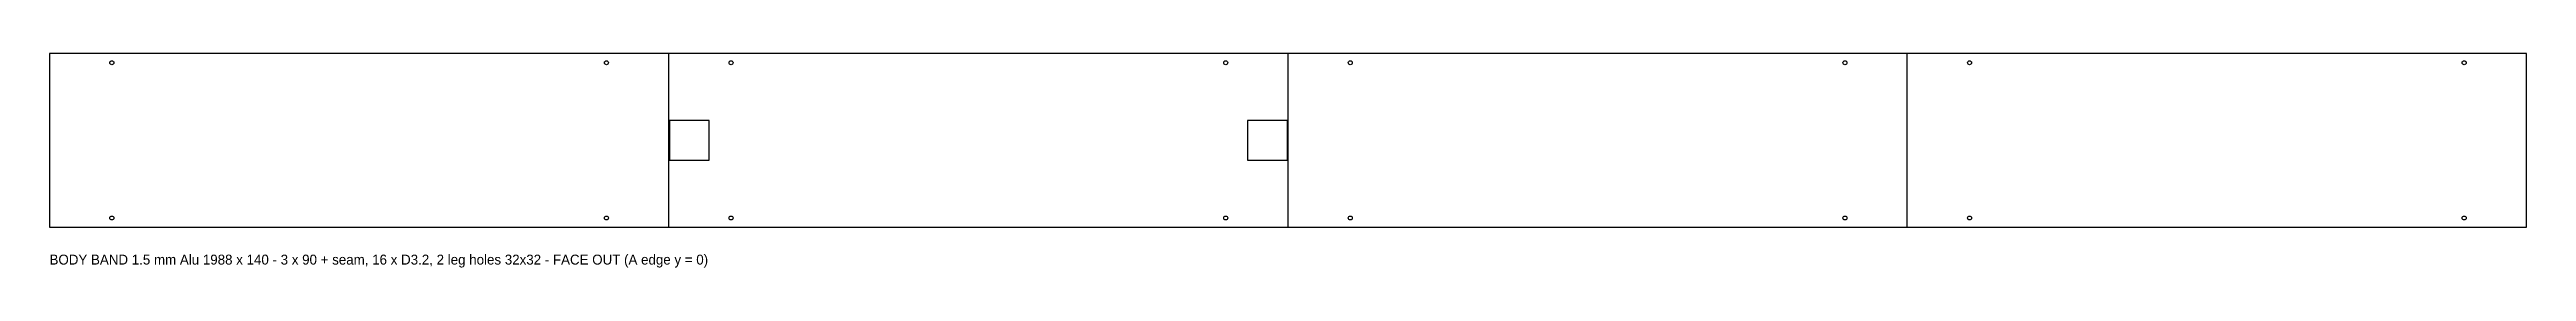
# Model space of a CAD drawing. Header units: millimetres. Extents: x 0 to 1988, y -32 to 140.
import ezdxf

# ---------------------------------------------------------------- set-up
doc = ezdxf.new("R2010")
doc.units = ezdxf.units.MM
for name, color, linetype in [('BEND_UP_90', 1, 'Continuous'), ('CUT', 7, 'Continuous'), ('HOLES_D3.2', 3, 'Continuous'), ('TEXT', 8, 'Continuous')]:
    doc.layers.add(name, color=color, linetype=linetype)

msp = doc.modelspace()

# ---------------------------------------------------------------- linework, layer by layer
at = {"layer": 'BEND_UP_90'}
for p, q in [((497, 0), (497, 140)), ((994, 0), (994, 140)), ((1491, 0), (1491, 140))]:
    msp.add_line(p, q, dxfattribs=at)
at = {"layer": 'CUT'}
for points in [[(0, 0), (1988, 0), (1988, 140), (0, 140)], [(497.5, 54), (529.5, 54), (529.5, 86), (497.5, 86)], [(961.5, 54), (993.5, 54), (993.5, 86), (961.5, 86)]]:
    msp.add_lwpolyline(points, close=True, dxfattribs=at)
at = {"layer": 'HOLES_D3.2'}
for centre in [(50, 132.5), (447, 132.5), (547, 132.5), (944, 132.5), (1044, 132.5), (1441, 132.5), (1541, 132.5), (1938, 132.5), (50, 7.5), (447, 7.5), (547, 7.5), (944, 7.5), (1044, 7.5), (1441, 7.5), (1541, 7.5), (1938, 7.5)]:
    msp.add_circle(centre, 1.6, dxfattribs=at)

# ---------------------------------------------------------------- texts
at = {"layer": 'TEXT'}
msp.add_text('BODY BAND 1.5 mm Alu 1988 x 140 - 3 x 90 + seam, 16 x D3.2, 2 leg holes 32x32 - FACE OUT (A edge y = 0)', height=8, dxfattribs=at).set_placement((0, -30))

doc.saveas('drawing.dxf')
